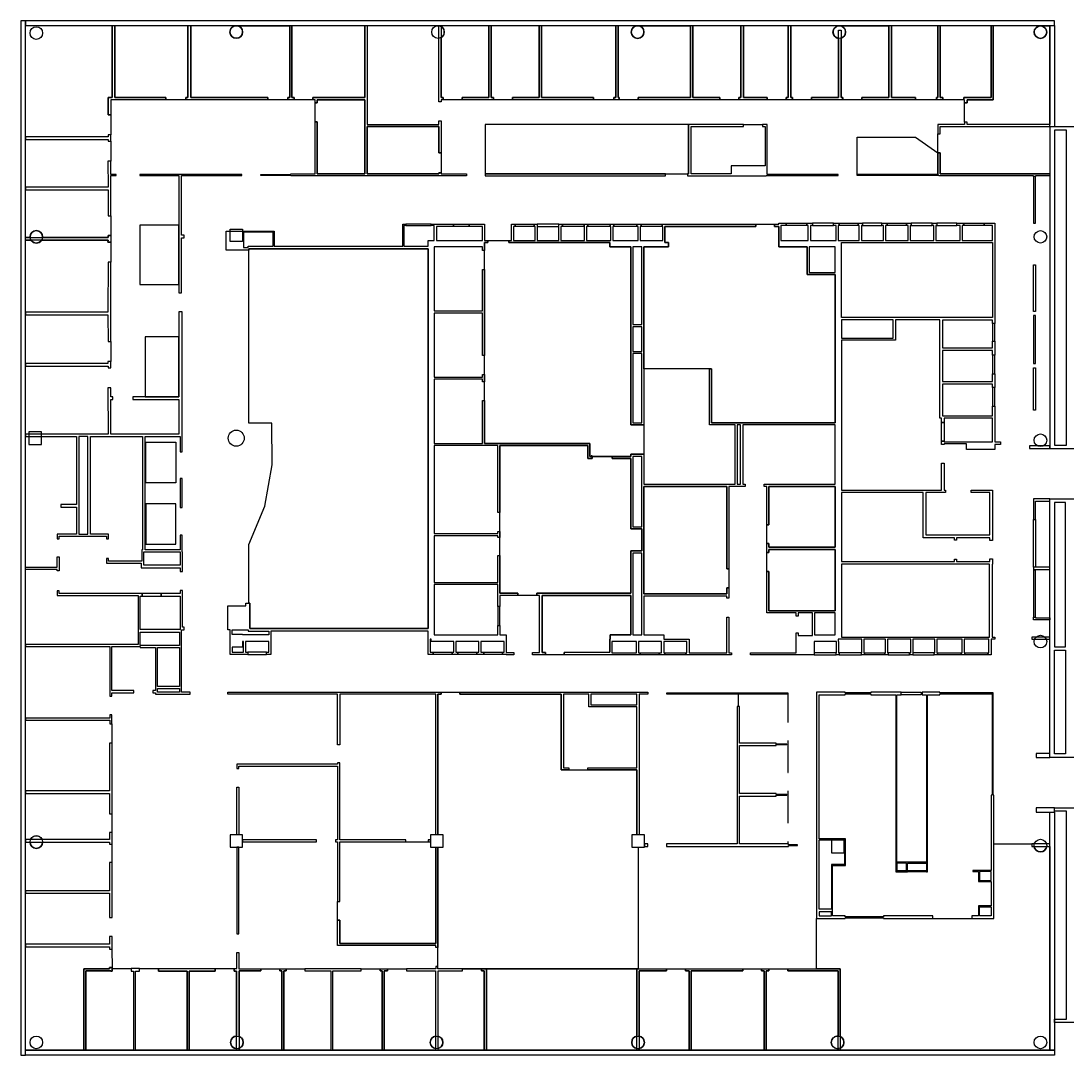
# Model space of a CAD drawing. Header units: inches. Extents: x 2957 to 12447, y 2286 to 8194.
# Drawn here: x 2957 to 8016, y 3193 to 8194 of the extents above; entities that cross this region are included whole.
import ezdxf

# ---------------------------------------------------------------- set-up
doc = ezdxf.new("R2010")
doc.units = ezdxf.units.IN
doc.header["$MEASUREMENT"] = 0
for name, color, linetype in [('E15-401A', 2, 'Continuous'), ('E15-401B', 2, 'Continuous'), ('E15-401C', 2, 'Continuous'), ('E15-401D', 2, 'Continuous'), ('E15-401F', 2, 'Continuous'), ('E15-401G', 2, 'Continuous'), ('E15-401L', 2, 'Continuous'), ('E15-401P', 2, 'Continuous'), ('E15-412', 2, 'Continuous'), ('E15-413', 2, 'Continuous'), ('E15-414', 2, 'Continuous'), ('E15-416A', 2, 'Continuous'), ('E15-417', 2, 'Continuous'), ('E15-419', 2, 'Continuous'), ('E15-420', 2, 'Continuous'), ('E15-421', 2, 'Continuous'), ('E15-422', 2, 'Continuous'), ('E15-424', 2, 'Continuous'), ('E15-425', 2, 'Continuous'), ('E15-426', 2, 'Continuous'), ('E15-427', 2, 'Continuous'), ('E15-428', 2, 'Continuous'), ('E15-429', 2, 'Continuous'), ('E15-430', 2, 'Continuous'), ('E15-431', 2, 'Continuous'), ('E15-432', 2, 'Continuous'), ('E15-433', 2, 'Continuous'), ('E15-434', 2, 'Continuous'), ('E15-435B', 2, 'Continuous'), ('E15-443G', 2, 'Continuous'), ('E15-448', 2, 'Continuous'), ('E15-449', 2, 'Continuous'), ('E15-450', 2, 'Continuous'), ('E15-463B', 2, 'Continuous'), ('E15-463C', 2, 'Continuous'), ('E15-463G', 2, 'Continuous'), ('E15-465', 2, 'Continuous'), ('E15-468', 2, 'Continuous'), ('E15-468A', 2, 'Continuous'), ('E15-468B', 2, 'Continuous'), ('E15-469', 2, 'Continuous'), ('E15-473', 2, 'Continuous'), ('E15-485', 2, 'Continuous'), ('E15-485A', 2, 'Continuous'), ('E15-486', 2, 'Continuous'), ('E15-487', 2, 'Continuous'), ('E15-488', 2, 'Continuous'), ('E15-488A', 2, 'Continuous'), ('E15-489', 2, 'Continuous'), ('E15-490', 2, 'Continuous'), ('E15-492', 2, 'Continuous'), ('E15-493', 2, 'Continuous'), ('E15-494', 2, 'Continuous'), ('Elevators_Primary', 2, 'Continuous'), ('Void', 7, 'Continuous'), ('Walls', 3, 'Continuous')]:
    doc.layers.add(name, color=color, linetype=linetype)

msp = doc.modelspace()

# ---------------------------------------------------------------- linework, layer by layer
at = {"layer": 'E15-401A'}
msp.add_lwpolyline([(3765.2, 7823), (3754.7, 7823), (3754.7, 7812.5), (3658.8, 7812.5), (3658.8, 7823), (3411.7, 7823), (3411.7, 8170.9), (3765.2, 8170.9)], close=True, dxfattribs=at)
at = {"layer": 'E15-401B'}
msp.add_lwpolyline([(3398.7, 7823), (3378.4, 7823), (3378.4, 7740.1), (3391.4, 7740.1), (3391.4, 7643.4), (3378.4, 7643.4), (3378.4, 7633.6), (2980.1, 7633.6), (2980.1, 8170.9), (3398.7, 8170.9)], close=True, dxfattribs=at)
at = {"layer": 'E15-401C'}
msp.add_lwpolyline([(3378.4, 7389.8), (2980.1, 7389.8), (2980.1, 7620.6), (3378.4, 7620.6), (3378.4, 7611.7), (3391.4, 7611.7), (3391.4, 7515), (3378.3, 7515)], close=True, dxfattribs=at)
at = {"layer": 'E15-401D'}
msp.add_lwpolyline([(3378.4, 7251.6), (3391.4, 7251.6), (3391.4, 7155.7), (3378.4, 7155.7), (3378.4, 7146), (3062.1, 7146, 0.030131), (3062.3, 7149.6, 1), (3001.3, 7149.6, 0.030131), (3001.5, 7146), (2980.1, 7146), (2980.1, 7376.8), (3378.4, 7376.8)], format="xyb", close=True, dxfattribs=at)
at = {"layer": 'E15-401F'}
msp.add_lwpolyline([(3378.3, 6785.1), (2980.1, 6785.1), (2980.1, 7133), (3006.3, 7133, 0.541241), (3057.3, 7133), (3378.4, 7133), (3378.3, 7124), (3391.4, 7124), (3391.4, 7027.3), (3378.4, 7027.3)], format="xyb", close=True, dxfattribs=at)
at = {"layer": 'E15-401G'}
msp.add_lwpolyline([(3378.4, 6643.7), (3391.4, 6643.7), (3391.4, 6546.9), (3378.3, 6546.9), (3378.3, 6538), (2980.1, 6538), (2980.1, 6772.1), (3378.3, 6772.1)], close=True, dxfattribs=at)
at = {"layer": 'E15-401L'}
msp.add_lwpolyline([(3721.3, 6665.6), (3558.8, 6665.6), (3558.8, 6375.4), (3721.3, 6375.4)], close=True, dxfattribs=at)
at = {"layer": 'E15-401P'}
msp.add_lwpolyline([(3721.3, 7206.9), (3532.8, 7206.9), (3532.8, 6919.2), (3721.3, 6919.2)], close=True, dxfattribs=at)
at = {"layer": 'E15-412'}
msp.add_lwpolyline([(4257.8, 7823), (4248, 7823), (4248, 7812.5), (4151.3, 7812.5), (4151.3, 7823), (3778.2, 7823), (3778.2, 8170.9), (3998.4, 8170.6, 0.414214), (3967.9, 8140.1, 1), (4028.9, 8140.1, 0.414214), (3998.4, 8170.6), (4257.8, 8170.6)], format="xyb", close=True, dxfattribs=at)
at = {"layer": 'E15-413'}
msp.add_lwpolyline([(4621.1, 7823), (4369.2, 7823), (4369.2, 7812.5), (4278.1, 7812.5), (4278.1, 7823), (4267.6, 7823), (4267.6, 8170.9), (4621.1, 8170.9)], close=True, dxfattribs=at)
at = {"layer": 'E15-414'}
msp.add_lwpolyline([(4621.1, 7454.8), (4389.5, 7454.8), (4389.5, 7706), (4379.7, 7706), (4379.7, 7797), (4389.5, 7797), (4389.5, 7812.5), (4621.1, 7812.5)], close=True, dxfattribs=at)
at = {"layer": 'E15-416A'}
msp.add_lwpolyline([(6185.8, 7693), (5202.3, 7693), (5202.3, 7454.8), (6185.8, 7454.8)], close=True, dxfattribs=at)
at = {"layer": 'E15-417'}
msp.add_lwpolyline([(4978.7, 7556.4), (4989.3, 7556.4), (4989.3, 7459.7), (4978.7, 7459.7), (4978.7, 7454.8), (4630.9, 7454.8), (4630.9, 7683.2), (4978.7, 7683.2)], close=True, dxfattribs=at)
at = {"layer": 'E15-419'}
msp.add_lwpolyline([(5220.2, 7823), (5090.9, 7823), (5090.9, 7812.5), (4999.1, 7812.5), (4999.1, 7823), (4989.3, 7823), (4989.3, 8113.4, 0.268744), (5004.6, 8139.8, 0.268743), (4989.3, 8166.2), (4989.3, 8170.9), (5220.2, 8170.9)], format="xyb", close=True, dxfattribs=at)
at = {"layer": 'E15-420'}
msp.add_lwpolyline([(5906.2, 6240.5), (5969.6, 6240.5), (5969.6, 6098.3), (5906.2, 6098.3), (5906.2, 6087.7), (5816.7, 6087.7), (5720, 6087.7), (5720, 6090.1), (5715.1, 6090.1), (5715.1, 6087.7), (5707.8, 6087.7), (5707.8, 6151.1), (5199.8, 6151.1), (5199.8, 6357.6), (5199.8, 6575.4), (5199.8, 6575.4), (5199.8, 6992.3), (5199.8, 7083.4), (5199.8, 7121.6), (5215.3, 7121.6), (5215.3, 7132.1), (5316.9, 7132.1), (5316.9, 7121.6), (5804.6, 7121.6), (5804.6, 7101.3), (5906.2, 7101.3)], close=True, dxfattribs=at)
at = {"layer": 'E15-421'}
msp.add_lwpolyline([(5464, 7823), (5334.8, 7823), (5334.8, 7812.5), (5242.9, 7812.5), (5242.9, 7823), (5230.7, 7823), (5230.7, 8170.9), (5464, 8170.9)], close=True, dxfattribs=at)
at = {"layer": 'E15-422'}
msp.add_lwpolyline([(5834.6, 7823), (5824.9, 7823), (5824.9, 7812.5), (5725.7, 7812.5), (5725.7, 7823), (5474.6, 7823), (5474.6, 8170.9), (5834.6, 8170.9)], close=True, dxfattribs=at)
at = {"layer": 'E15-424'}
msp.add_lwpolyline([(6195.5, 7823), (5941.9, 7823), (5941.9, 7812.5), (5850.1, 7812.5), (5850.1, 7823), (5845.2, 7823), (5845.2, 8170.9), (5939.5, 8170.1, 0.414214), (5909, 8139.7, 1), (5970, 8139.7, 0.414214), (5939.5, 8170.1), (6195.5, 8170.2)], format="xyb", close=True, dxfattribs=at)
at = {"layer": 'E15-425'}
msp.add_lwpolyline([(6556.4, 7492.2), (6391.4, 7492.2), (6391.4, 7454.8), (6198, 7454.8), (6198, 7683.2), (6450.7, 7683.2), (6450.7, 7693), (6542.6, 7693), (6542.6, 7683.2), (6556.4, 7683.2)], close=True, dxfattribs=at)
at = {"layer": 'E15-426'}
msp.add_lwpolyline([(6438.5, 7823), (6429.6, 7823), (6429.6, 7812.5), (6337.8, 7812.5), (6337.8, 7823), (6206.1, 7823), (6206.1, 8170.9), (6438.5, 8170.9)], close=True, dxfattribs=at)
at = {"layer": 'E15-427'}
msp.add_lwpolyline([(6894.5, 6250.3), (6297.1, 6250.3), (6297.1, 6512), (6287.4, 6512), (5969.6, 6512), (5969.6, 7101.3), (6089, 7101.3), (6089, 7121.6), (6071.2, 7121.6), (6071.2, 7200.4), (6510.9, 7200.4), (6510.9, 7211), (6601.9, 7211), (6601.9, 7200.4), (6622.2, 7200.4), (6622.2, 7101.3), (6759.6, 7101.3), (6759.6, 6967.2), (6894.5, 6967.2)], close=True, dxfattribs=at)
at = {"layer": 'E15-428'}
msp.add_lwpolyline([(6666.9, 7823), (6658, 7823), (6658, 7812.5), (6566.1, 7812.5), (6566.1, 7823), (6450.7, 7823), (6450.7, 8170.9), (6666.9, 8170.9)], close=True, dxfattribs=at)
at = {"layer": 'E15-429'}
msp.add_lwpolyline([(6910.8, 7823), (6779.9, 7823), (6779.9, 7812.5), (6688.1, 7812.5), (6688.1, 7823), (6679.9, 7823), (6679.9, 8170.9), (6914.7, 8170, 0.414214), (6884.3, 8139.5, 0.376585), (6910.8, 8109.3)], format="xyb", close=True, dxfattribs=at)
at = {"layer": 'E15-430'}
msp.add_lwpolyline([(7154.6, 7823), (7023.8, 7823), (7023.8, 7812.5), (6931.9, 7812.5), (6931.9, 7823), (6923.8, 7823), (6923.8, 8110.4, 0.328446), (6945.2, 8139.5, 0.414214), (6914.7, 8170), (7154.6, 8170.2)], format="xyb", close=True, dxfattribs=at)
at = {"layer": 'E15-431'}
msp.add_lwpolyline([(7392, 7823), (7384.6, 7823), (7384.6, 7812.5), (7283, 7812.5), (7283, 7823), (7167.6, 7823), (7167.6, 8170.9), (7392, 8170.9)], close=True, dxfattribs=at)
at = {"layer": 'E15-432'}
msp.add_lwpolyline([(7648.8, 7823), (7516.3, 7823), (7516.3, 7812.5), (7414.7, 7812.5), (7414.7, 7823), (7402.5, 7823), (7402.5, 8170.9), (7648.8, 8170.9)], close=True, dxfattribs=at)
at = {"layer": 'E15-433'}
msp.add_lwpolyline([(7933.3, 7693), (7533.4, 7693), (7533.4, 7703.5), (7520.4, 7703.5), (7520.4, 7797), (7533.4, 7797), (7533.4, 7812.5), (7658.6, 7812.5), (7658.6, 8170.9), (7887.5, 8169.8, 0.414214), (7857, 8139.3, 1), (7918, 8139.3, 0.414214), (7887.5, 8169.8), (7933.3, 8170.5)], format="xyb", close=True, dxfattribs=at)
at = {"layer": 'E15-434'}
msp.add_lwpolyline([(7933.3, 7454.8), (7402.5, 7454.8), (7402.5, 7556.4), (7392, 7556.4), (7392, 7556.4), (7392, 7647.5), (7402.5, 7647.5), (7402.5, 7683.2), (7933.3, 7683.2), (7933.3, 7681.6)], close=True, dxfattribs=at)
at = {"layer": 'E15-435B'}
msp.add_lwpolyline([(7001, 7632), (7283, 7632), (7392, 7556.4), (7392, 7451.6), (7001, 7451.6)], close=True, dxfattribs=at)
at = {"layer": 'E15-443G'}
msp.add_lwpolyline([(7555.3, 3853.3), (7662.6, 3853.3), (7662.6, 4214.2), (7845.5, 4214.2), (7845.5, 4202), (7857.3, 4202, 0.868303), (7917.7, 4202), (7933.3, 4202), (7933.3, 3217.7), (6919.7, 3217.7), (6919.7, 3227.3, 0.289464), (6937.1, 3254.8, 0.289464), (6919.7, 3282.4), (6919.7, 3611.1), (6805.1, 3611.1), (6805.1, 3853.3), (6942.5, 3853.3), (6942.5, 3857.4), (7128.6, 3857.4), (7128.6, 3853.3), (7366.8, 3853.3)], format="xyb", close=True, dxfattribs=at)
at = {"layer": 'E15-448'}
msp.add_lwpolyline([(6909.2, 3285.2, 0.438664), (6876.2, 3254.8, 0.438664), (6909.2, 3224.5), (6909.2, 3217.7), (6561.3, 3217.7), (6561.3, 3601.3), (6574.3, 3601.3), (6574.3, 3611.1), (6665.3, 3611.1), (6665.3, 3601.3), (6909.2, 3601.3)], format="xyb", close=True, dxfattribs=at)
at = {"layer": 'E15-449'}
msp.add_lwpolyline([(6551.5, 3217.7), (6198, 3217.7), (6197.9, 3601.3), (6447.5, 3601.3), (6447.5, 3611.1), (6538.5, 3611.1), (6538.5, 3601.3), (6551.5, 3601.3)], close=True, dxfattribs=at)
at = {"layer": 'E15-450'}
msp.add_lwpolyline([(6188.2, 3217.7), (5946.8, 3217.7), (5946.8, 3224.8, 0.364952), (5972.1, 3254.8, 0.364952), (5946.8, 3284.9), (5946.8, 3601.3), (6078.5, 3601.3), (6078.5, 3611.1), (6170.3, 3611.1), (6170.3, 3601.3), (6188.2, 3601.3)], format="xyb", close=True, dxfattribs=at)
at = {"layer": 'E15-463B'}
msp.add_lwpolyline([(6894.5, 5341.6), (6574.3, 5341.6), (6574.3, 5531.7), (6563.7, 5531.7), (6563.7, 5622.8), (6574.3, 5622.8), (6574.3, 5638.2), (6894.5, 5638.2)], close=True, dxfattribs=at)
at = {"layer": 'E15-463C'}
msp.add_lwpolyline([(6894.5, 5648.8), (6574.3, 5648.8), (6574.3, 5666.7), (6563.7, 5666.7), (6563.7, 5757.7), (6574.3, 5757.7), (6574.3, 5943), (6894.5, 5943)], close=True, dxfattribs=at)
at = {"layer": 'E15-463G'}
msp.add_lwpolyline([(6371.1, 5543.9), (6380.8, 5543.9), (6380.8, 5452.1), (6371.1, 5452.1), (6371.1, 5422.8), (5969.6, 5422.8), (5969.6, 5943), (6371.1, 5943)], close=True, dxfattribs=at)
at = {"layer": 'E15-465'}
msp.add_lwpolyline([(5906.2, 5224.5), (5807, 5224.5), (5807, 5204.2), (5804.6, 5204.2), (5804.6, 5140.8), (5584.3, 5140), (5584.3, 5127.8), (5493.3, 5127.8), (5493.3, 5140), (5477.8, 5140), (5477.8, 5414.7), (5906.2, 5414.7)], close=True, dxfattribs=at)
at = {"layer": 'E15-468'}
msp.add_lwpolyline([(5941.9, 3611.1), (5936.2, 3611.1), (5208, 3611.1), (5184.4, 3611.1), (4973.9, 3611.1), (4973.9, 3621.7), (4973.9, 3712.7), (4973.9, 4197.9), (4999.1, 4197.9), (4999.1, 4258.9), (4973.9, 4258.9), (4973.9, 4937.6), (4989.3, 4937.6), (4989.3, 4947.3), (5080.4, 4947.3), (5080.4, 4937.6), (5570.5, 4937.6), (5570.5, 4571.8), (5606.2, 4571.8), (5698.1, 4571.8), (5936.2, 4571.8), (5936.2, 4258.9), (5911, 4258.9), (5911, 4197.9), (5941.9, 4197.9)], close=True, dxfattribs=at)
at = {"layer": 'E15-468A'}
msp.add_lwpolyline([(5197.4, 3217.7), (4975.5, 3217.7), (4975.5, 3225.5, 0.335643), (4997.7, 3254.8, 0.335641), (4975.5, 3284.2), (4975.5, 3601.3), (5093.4, 3601.3), (5093.4, 3611.1), (5184.4, 3611.1), (5184.4, 3601.3), (5197.4, 3601.3)], format="xyb", close=True, dxfattribs=at)
at = {"layer": 'E15-468B'}
msp.add_lwpolyline([(5936.2, 3284.8, 0.363166), (5911.1, 3254.8, 0.363166), (5936.2, 3224.8), (5936.2, 3217.7), (5208, 3217.7), (5208, 3611.1), (5936.2, 3611.1)], format="xyb", close=True, dxfattribs=at)
at = {"layer": 'E15-469'}
msp.add_lwpolyline([(4962.5, 3285, 0.369444), (4936.7, 3254.8, 0.369444), (4962.5, 3224.7), (4962.5, 3217.7), (4714.6, 3217.7), (4714.6, 3601.3), (4730, 3601.3), (4730, 3611.1), (4821.9, 3611.1), (4821.9, 3601.3), (4962.5, 3601.3)], format="xyb", close=True, dxfattribs=at)
at = {"layer": 'E15-473'}
msp.add_lwpolyline([(5906.2, 5737.4), (5959.8, 5737.4), (5959.8, 5630.9), (5906.2, 5630.9), (5906.2, 5426.9), (5451.8, 5426.9), (5451.8, 5414.7), (5360, 5414.7), (5360, 5426.9), (5273.8, 5426.9), (5273.8, 5608.1), (5273.8, 5816.2), (5273.8, 6141.3), (5698.1, 6141.3), (5698.1, 6077.9), (5720, 6077.9), (5720, 6087.7), (5816.7, 6087.7), (5816.7, 6077.9), (5906.2, 6077.9)], close=True, dxfattribs=at)
at = {"layer": 'E15-485'}
msp.add_lwpolyline([(4704.8, 3217.7), (4465.9, 3217.7), (4465.9, 3601.3), (4603.2, 3601.3), (4603.2, 3611.1), (4694.3, 3611.1), (4694.3, 3601.3), (4704.8, 3601.3)], close=True, dxfattribs=at)
at = {"layer": 'E15-485A'}
msp.add_lwpolyline([(4964.1, 3733), (4499.2, 3733), (4499.2, 3845.2), (4488.6, 3845.2), (4488.6, 3936.2), (4499.2, 3936.2), (4499.2, 4224), (4818.6, 4224), (4925.9, 4224), (4938.1, 4224), (4938.1, 4197.9), (4964.1, 4197.9)], close=True, dxfattribs=at)
at = {"layer": 'E15-486'}
msp.add_lwpolyline([(4456.1, 3217.7), (4229.4, 3217.7), (4229.4, 3601.3), (4239.9, 3601.3), (4239.9, 3611.1), (4331, 3611.1), (4331, 3601.3), (4456.1, 3601.3)], close=True, dxfattribs=at)
at = {"layer": 'E15-487'}
msp.add_lwpolyline([(4219.6, 3217.7), (4012.3, 3217.7), (4012.3, 3226.3, 0.312974), (4032.1, 3254.8, 0.312973), (4012.3, 3283.4), (4012.3, 3601.3), (4118, 3601.3), (4118, 3611.1), (4209, 3611.1), (4209, 3601.3), (4219.6, 3601.3)], format="xyb", close=True, dxfattribs=at)
at = {"layer": 'E15-488'}
msp.add_lwpolyline([(4000.1, 3285.3, 0.399657), (3971.2, 3254.8, 0.399662), (4000.1, 3224.4), (4000.1, 3217.7), (3770.9, 3217.7), (3770.9, 3599.7), (3896.9, 3599.7), (3896.9, 3612.7), (3988.8, 3612.7), (3988.8, 3599.7), (4000.1, 3599.7)], format="xyb", close=True, dxfattribs=at)
at = {"layer": 'E15-488A'}
msp.add_lwpolyline([(3761.2, 3217.7), (3510.8, 3217.7), (3510.8, 3599.7), (3531.2, 3599.7), (3531.2, 3612.7), (3623, 3612.7), (3623, 3599.7), (3761.2, 3599.7)], close=True, dxfattribs=at)
at = {"layer": 'E15-489'}
msp.add_lwpolyline([(3501.1, 3217.7), (3271.9, 3217.7), (3271.9, 3601.3), (3391.4, 3601.3), (3391.4, 3599.7), (3397.9, 3599.7), (3397.9, 3612.7), (3489.7, 3612.7), (3489.7, 3599.7), (3501.1, 3599.7)], close=True, dxfattribs=at)
at = {"layer": 'E15-490'}
msp.add_lwpolyline([(3397.9, 3616.8), (3384.9, 3616.8), (3384.9, 3611.1), (3262.1, 3611.1), (3262.1, 3217.7), (2980.1, 3217.7), (2980.1, 3716.8), (3384.9, 3716.8), (3384.9, 3705.4), (3397.7, 3705.4)], close=True, dxfattribs=at)
at = {"layer": 'E15-492'}
msp.add_lwpolyline([(3397.2, 4124.8), (3384.9, 4124.8), (3384.9, 3988.2), (2980.1, 3988.2), (2980.1, 4222.3), (3001.3, 4222.3, 0.973012), (3062.3, 4222.3), (3384.9, 4222.3), (3384.9, 4213.4), (3397.1, 4213.4)], format="xyb", close=True, dxfattribs=at)
at = {"layer": 'E15-493'}
msp.add_lwpolyline([(3397, 4269.5), (3384.9, 4269.5), (3384.9, 4235.3), (3059.8, 4235.3, 0.65518), (3003.9, 4235.3), (2980.1, 4235.3), (2980.1, 4458.8), (3384.9, 4458.8), (3384.9, 4360.5), (3396.9, 4360.5)], format="xyb", close=True, dxfattribs=at)
at = {"layer": 'E15-494'}
msp.add_lwpolyline([(3384.9, 4471), (2980.1, 4471), (2980.1, 4813.2), (3386.5, 4813.2), (3386.5, 4795.3), (3396.4, 4795.3), (3396.5, 4701.1), (3384.9, 4701.1)], close=True, dxfattribs=at)
at = {"layer": 'Elevators_Primary'}
for points in [[(3562, 6156.8), (3706.7, 6156.8), (3706.7, 5960.9), (3562, 5960.9)], [(3706.7, 5859.3), (3562, 5859.3), (3562, 5663.4), (3706.7, 5663.4)]]:
    msp.add_lwpolyline(points, close=True, dxfattribs=at)
at = {"layer": 'Void'}
msp.add_lwpolyline([(4058.7, 6249.5), (4058.7, 7092.3), (4925.9, 7092.3), (4925.9, 5256.2), (4063.5, 5256.2), (4063.5, 5378.1), (4058.7, 5378.1), (4058.7, 5662.6), (4136.7, 5847.1), (4172.4, 6047.1), (4170, 6249.5)], close=True, dxfattribs=at)
at = {"layer": 'Walls', "color": 1}
for points in [[(2980.1, 8193.7), (2957.3, 8193.7), (2957.3, 3193.3), (2980.1, 3193.3)], [(7956, 8193.7), (2980.1, 8193.7), (2980.1, 8170.9), (7956, 8170.9)], [(3378.4, 7740.1), (3378.4, 7823), (3398.7, 7823), (3398.7, 8170.9), (3411.7, 8170.9), (3411.7, 7823), (3658.8, 7823), (3658.8, 7812.5), (3391.4, 7812.5), (3391.4, 7740.1)], [(3754.7, 7812.5), (3754.7, 7823), (3765.2, 7823), (3765.2, 8170.9), (3778.2, 8170.9), (3778.2, 7823), (4151.3, 7823), (4151.3, 7812.5)], [(4369.2, 7812.5), (4369.2, 7823), (4621.1, 7823), (4621.1, 8170.9), (4630.9, 8170.9), (4630.9, 7693), (4978.7, 7693), (4978.7, 7710.9), (4989.3, 7710.9), (4989.3, 7556.4), (4978.7, 7556.4), (4978.7, 7683.2), (4630.9, 7683.2), (4630.9, 7454.8), (4978.7, 7454.8), (4978.7, 7459.7), (4989.3, 7459.7), (4989.3, 7454.8), (5111.2, 7454.8), (5111.2, 7444.3), (4262.7, 7444.3), (4262.7, 7446.7), (4117.8, 7446.7), (4117.8, 7451.6), (4262.7, 7451.6), (4262.7, 7454.8), (4379.7, 7454.8), (4379.7, 7706), (4389.5, 7706), (4389.5, 7454.8), (4621.1, 7454.8), (4621.1, 7812.5), (4389.5, 7812.5), (4389.5, 7797), (4379.7, 7797), (4379.7, 7812.5)], [(4248, 7812.5), (4248, 7823), (4257.8, 7823), (4257.8, 8170.9), (4267.6, 8170.9), (4267.6, 7823), (4278.1, 7823), (4278.1, 7812.5)], [(4999.1, 7823), (4999.1, 7812.5), (4989.3, 7812.5), (4989.3, 7802.7), (4978.7, 7802.7), (4978.7, 8170.9), (4989.3, 8170.9), (4989.3, 7823)], [(5090.9, 7812.5), (5090.9, 7823), (5220.2, 7823), (5220.2, 8170.9), (5230.7, 8170.9), (5230.7, 7823), (5242.9, 7823), (5242.9, 7812.5)], [(5334.8, 7812.5), (5334.8, 7823), (5464, 7823), (5464, 8170.9), (5474.6, 8170.9), (5474.6, 7823), (5725.7, 7823), (5725.7, 7812.5)], [(5824.9, 7812.5), (5824.9, 7823), (5834.6, 7823), (5834.6, 8170.9), (5845.2, 8170.9), (5845.2, 7823), (5850.1, 7823), (5850.1, 7812.5)], [(5941.9, 7812.5), (5941.9, 7823), (6195.5, 7823), (6195.5, 8170.9), (6206.1, 8170.9), (6206.1, 7823), (6337.8, 7823), (6337.8, 7812.5)], [(6429.6, 7812.5), (6429.6, 7823), (6438.5, 7823), (6438.5, 8170.9), (6450.7, 8170.9), (6450.7, 7823), (6566.1, 7823), (6566.1, 7812.5)], [(6658, 7812.5), (6658, 7823), (6666.9, 7823), (6666.9, 8170.9), (6679.9, 8170.9), (6679.9, 7823), (6688.1, 7823), (6688.1, 7812.5)], [(6779.9, 7812.5), (6779.9, 7823), (6910.8, 7823), (6910.8, 8148.5), (6923.8, 8148.5), (6923.8, 8110.8), (6923.8, 7823), (6931.9, 7823), (6931.9, 7812.5)], [(7023.8, 7812.5), (7023.8, 7823), (7154.6, 7823), (7154.6, 8170.9), (7167.6, 8170.9), (7167.6, 7823), (7283, 7823), (7283, 7812.5)], [(7384.6, 7812.5), (7384.6, 7823), (7392, 7823), (7392, 8170.9), (7402.5, 8170.9), (7402.5, 7823), (7414.7, 7823), (7414.7, 7812.5)], [(7516.3, 7812.5), (7516.3, 7823), (7648.8, 7823), (7648.8, 8170.9), (7658.6, 8170.9), (7658.6, 7812.5), (7533.4, 7812.5), (7533.4, 7797), (7520.4, 7797), (7520.4, 7812.5)], [(7933.3, 8170.9), (7956, 8170.9), (7956, 7681.6), (7933.3, 7681.6)], [(6185.8, 7693), (6185.8, 7454.8), (6180.9, 7454.8), (6180.9, 7444.3), (6561.3, 7444.3), (6561.3, 7446.7), (6909.2, 7446.7), (6909.2, 7451.6), (6566.1, 7451.6), (6566.1, 7693), (6542.6, 7693), (6542.6, 7683.2), (6556.4, 7683.2), (6556.4, 7492.2), (6391.4, 7492.2), (6391.4, 7454.8), (6198, 7454.8), (6198, 7683.2), (6450.7, 7683.2), (6450.7, 7693)], [(7933.3, 7693), (7533.4, 7693), (7533.4, 7703.5), (7520.4, 7703.5), (7520.4, 7693), (7392, 7693), (7392, 7647.5), (7402.5, 7647.5), (7402.5, 7683.2), (7933.3, 7683.2)], [(3378.4, 7611.7), (3391.4, 7611.7), (3391.4, 7643.4), (3378.4, 7643.4), (3378.4, 7633.6), (2980.1, 7633.6), (2980.1, 7620.6), (3378.4, 7620.6)], [(8013.7, 7665.3), (7956, 7665.3), (7956, 6142.2), (8013.7, 6142.2)], [(7392, 7556.4), (7402.5, 7556.4), (7402.5, 7454.8), (7933.3, 7454.8), (7933.3, 7444.3), (7864.2, 7444.3), (7864.2, 7441.8), (7854.4, 7441.8), (7854.4, 7444.3), (7396.8, 7444.3), (7396.8, 7446.7), (7001, 7446.7), (7001, 7451.6), (7392, 7451.6)], [(3378.4, 7251.6), (3391.4, 7251.6), (3391.4, 7446.7), (3417.4, 7446.7), (3417.4, 7451.6), (3391.4, 7451.6), (3391.4, 7515), (3378.3, 7515), (3378.4, 7389.8), (2980.1, 7389.8), (2980.1, 7376.8), (3378.4, 7376.8)], [(3721.3, 6878.6), (3734.4, 6878.6), (3734.4, 7144.3), (3747.4, 7144.3), (3747.4, 7157.3), (3734.4, 7157.3), (3734.4, 7446.7), (4026.2, 7446.7), (4026.2, 7451.6), (3532.8, 7451.6), (3532.8, 7446.7), (3721.3, 7446.7)], [(6074.4, 7454.8), (5202.3, 7454.8), (5202.3, 7444.3), (6074.4, 7444.3)], [(7864.2, 7441.8), (7854.4, 7441.8), (7854.4, 7215.9), (7864.2, 7215.9)], [(3957.9, 5365.1), (4045.7, 5365.1), (4045.7, 5378.1), (4063.5, 5378.1), (4063.5, 5256.2), (4925.9, 5256.2), (4925.9, 7092.3), (4058.7, 7092.3), (4058.7, 7085.8), (3950.6, 7085.8), (3950.6, 7177.7), (4044, 7177.7), (4044, 7172.8), (4034.3, 7172.8), (4034.3, 7098.8), (4057, 7098.8), (4057, 7105.3), (4176.5, 7105.3), (4176.5, 7172.8), (4165.9, 7172.8), (4166, 7177.7), (4181.4, 7177.7), (4181.4, 7105.3), (4804, 7105.3), (4804, 7211), (4818.6, 7211), (4818.6, 7205.3), (4808.9, 7205.3), (4808.9, 7105.3), (4925.9, 7105.3), (4925.9, 7132.1), (4956, 7132.2), (4956, 7205.3), (4940.6, 7205.3), (4940.6, 7211), (5048.7, 7211), (5048.7, 7200.4), (4966.6, 7200.4), (4966.6, 7132.2), (5190.1, 7132.2), (5190.1, 7200.4), (5124.2, 7200.4), (5124.2, 7211), (5199.8, 7211), (5199.8, 7132.1), (5215.3, 7132.1), (5215.3, 7121.6), (5199.8, 7121.6), (5199.8, 7083.4), (5190.1, 7083.4), (5190.1, 7101.3), (4956, 7101.3), (4956, 6791.6), (5190.1, 6791.6), (5190.1, 6992.3), (5199.8, 6992.3), (5199.8, 6575.4), (5190.1, 6575.4), (5190.1, 6781), (4956, 6781), (4956, 6471.3), (5190.1, 6471.3), (5190.1, 6484.3), (5199.8, 6484.3), (5199.8, 6448.6), (5190.1, 6448.6), (5190.1, 6461.6), (4956, 6461.6), (4956, 6151.1), (5190.1, 6151.1), (5190.1, 6357.6), (5199.8, 6357.6), (5199.8, 6151.1), (5707.8, 6151.1), (5707.8, 6087.7), (5715.1, 6087.7), (5715.1, 6090.1), (5720, 6090.1), (5720, 6077.9), (5698.1, 6077.9), (5698.1, 6141.3), (5273.8, 6141.3), (5273.8, 5816.2), (5263.2, 5816.2), (5263.2, 6141.3), (4956, 6141.3), (4956, 5714.6), (5263.2, 5714.6), (5263.2, 5724.4), (5273.8, 5724.4), (5273.8, 5696.7), (5263.2, 5696.7), (5263.2, 5704.1), (4956, 5704.1), (4956, 5478.1), (5263.2, 5478.1), (5263.2, 5608.1), (5273.8, 5608.1), (5273.8, 5426.9), (5360, 5426.9), (5360, 5414.7), (5273.8, 5414.7), (5273.8, 5361.9), (5263.2, 5361.9), (5263.2, 5468.3), (4956, 5468.3), (4956, 5224.5), (5263.2, 5224.5), (5263.2, 5270), (5273.8, 5270), (5273.8, 5224.5), (5303.9, 5224.5), (5303.9, 5140), (5340.4, 5140), (5340.4, 5127.8), (5303.9, 5127.8), (5303.9, 5130.2), (5286, 5130.2), (5286, 5140.8), (5294.1, 5140.8), (5294.1, 5193.6), (5182, 5193.6), (5182, 5140.8), (5195, 5140.8), (5195, 5130.2), (5161.6, 5130.2), (5161.6, 5140.8), (5172.2, 5140.8), (5172.2, 5193.6), (5060, 5193.6), (5060, 5140.8), (5070.6, 5140.8), (5070.6, 5130.2), (5042.2, 5130.2), (5042.2, 5140.8), (5050.3, 5140.8), (5050.3, 5193.6), (4940.6, 5193.6), (4940.6, 5204.2), (4935.7, 5204.2), (4935.7, 5140.8), (4951.1, 5140.8), (4951.1, 5130.2), (4925.9, 5130.2), (4925.9, 5243.2), (4165.9, 5243.2), (4166, 5130.2), (4145.6, 5130.2), (4145.6, 5140.8), (4156.2, 5140.8), (4156.2, 5193.6), (4044, 5193.6), (4044, 5140.8), (4054.6, 5140.8), (4054.6, 5130.2), (3968.4, 5130.2), (3968.4, 5249.7), (3957.9, 5249.7)], [(3968.4, 7187.4), (4029.4, 7187.4), (4029.4, 7126.5), (3968.4, 7126.5)], [(5316.9, 7121.6), (5316.9, 7132.1), (5329.9, 7132.1), (5329.9, 7211), (5346.9, 7211), (5346.9, 7200.4), (5339.6, 7200.4), (5339.6, 7132.1), (5443.7, 7132.1), (5443.7, 7200.4), (5438.8, 7200.4), (5438.8, 7211), (5454.2, 7211), (5454.2, 7132.2), (5558.3, 7132.2), (5558.3, 7211), (5576.2, 7211), (5576.2, 7200.4), (5568, 7200.4), (5568, 7132.2), (5682.6, 7132.2), (5682.6, 7200.4), (5680.2, 7200.4), (5680.2, 7211), (5698.1, 7211), (5698.1, 7200.4), (5692.4, 7200.4), (5692.4, 7132.2), (5809.4, 7132.2), (5809.4, 7200.4), (5807, 7200.4), (5807, 7211), (5824.9, 7211), (5824.9, 7200.4), (5820, 7200.4), (5820, 7132.2), (5941.9, 7132.2), (5941.9, 7200.4), (5936.2, 7200.4), (5936.2, 7211), (5956.5, 7211), (5956.5, 7200.4), (5951.7, 7200.4), (5951.7, 7132.2), (6061.4, 7132.2), (6061.4, 7200.4), (6058.1, 7200.4), (6058.1, 7211), (6510.9, 7211), (6510.9, 7200.4), (6071.2, 7200.4), (6071.2, 7121.6), (6089, 7121.6), (6089, 7101.3), (5969.6, 7101.3), (5969.6, 6240.5), (5906.2, 6240.5), (5906.2, 7101.3), (5804.6, 7101.3), (5804.6, 7121.6)], [(5431.5, 5127.8), (5431.5, 5140), (5465.6, 5140), (5465.6, 5414.7), (5451.8, 5414.7), (5451.8, 5426.9), (5906.2, 5426.9), (5906.2, 5630.9), (5959.8, 5630.9), (5959.8, 5737.4), (5906.2, 5737.4), (5906.2, 6077.9), (5816.7, 6077.9), (5816.7, 6087.7), (5906.2, 6087.7), (5906.2, 6098.3), (5969.6, 6098.3), (5969.6, 5953.6), (6411.7, 5953.6), (6411.7, 6240.5), (6287.4, 6240.5), (6287.4, 6512), (6297.1, 6512), (6297.1, 6250.3), (6894.5, 6250.3), (6894.5, 6967.2), (6759.6, 6967.2), (6759.6, 7101.3), (6622.2, 7101.3), (6622.2, 7200.4), (6601.9, 7200.4), (6601.9, 7211), (6622.2, 7211), (6622.2, 7215.9), (6658, 7215.9), (6658, 7205.3), (6632.8, 7205.3), (6632.8, 7132.1), (6764.5, 7132.2), (6764.5, 7205.3), (6757.2, 7205.3), (6757.2, 7215.9), (6784.8, 7215.9), (6784.8, 7205.3), (6775, 7205.3), (6775, 7132.2), (6899.4, 7132.2), (6899.4, 7205.3), (6886.4, 7205.3), (6886.4, 7215.9), (6914.8, 7215.9), (6914.8, 7205.3), (6909.1, 7205.3), (6909.1, 7132.2), (7010.7, 7132.1), (7010.8, 7205.3), (7005.9, 7205.3), (7005.9, 7215.9), (7026.2, 7215.9), (7026.2, 7205.3), (7021.3, 7205.3), (7021.3, 7132.2), (7127.8, 7132.2), (7127.8, 7205.3), (7120.5, 7205.3), (7120.5, 7215.9), (7145.7, 7215.9), (7145.7, 7205.3), (7138.4, 7205.3), (7138.4, 7132.2), (7247.3, 7132.2), (7247.3, 7205.3), (7240, 7205.3), (7240, 7215.9), (7262.7, 7215.9), (7262.7, 7205.3), (7257, 7205.3), (7257, 7132.2), (7371.6, 7132.2), (7371.6, 7205.3), (7364.3, 7205.3), (7364.3, 7215.9), (7387.1, 7215.9), (7387.1, 7205.3), (7382.2, 7205.3), (7382.2, 7132.2), (7498.4, 7132.2), (7498.4, 7205.3), (7483.8, 7205.3), (7483.8, 7215.9), (7516.3, 7215.9), (7516.3, 7205.3), (7509, 7205.3), (7509, 7132.2), (7656.1, 7132.2), (7656.1, 7205.3), (7615.5, 7205.3), (7615.5, 7215.9), (7666.7, 7215.9), (7666.7, 6753.4), (7667.5, 6753.4), (7667.5, 6730.6), (7655.3, 6730.6), (7655.3, 6746.9), (7413.9, 6746.9), (7413.9, 6612.8), (7655.3, 6612.8), (7655.3, 6644.5), (7667.5, 6644.5), (7667.5, 6577.8), (7655.3, 6577.8), (7655.3, 6599.8), (7413.9, 6599.8), (7413.9, 6450.2), (7655.3, 6450.2), (7655.3, 6486.8), (7667.5, 6486.8), (7667.5, 6420.9), (7655.3, 6420.9), (7655.3, 6437.2), (7413.9, 6437.2), (7413.9, 6284.4), (7655.3, 6284.4), (7655.3, 6331.5), (7667.5, 6331.5), (7667.5, 6159.2), (7694.3, 6159.2), (7694.3, 6146.2), (7666.7, 6146.2), (7666.7, 6121), (7529.3, 6121), (7529.3, 6148.7), (7421.2, 6148.7), (7421.2, 6146.2), (7408.2, 6146.2), (7408.2, 6161.7), (7421.2, 6161.7), (7421.2, 6159.2), (7655.3, 6159.2), (7655.3, 6272.2), (7421.2, 6272.2), (7421.2, 6252.7), (7408.2, 6252.7), (7408.2, 6272.2), (7400.9, 6272.2), (7400.9, 6748.5), (7186.3, 6748.5), (7186.3, 6649.3), (6924.6, 6649.3), (6924.6, 5925.1), (7408.2, 5925.1), (7408.2, 6055.2), (7421.2, 6055.2), (7421.2, 5925.1), (7427.7, 5925.1), (7427.7, 5912.9), (7332.6, 5912.9), (7332.6, 5708.1), (7643.1, 5708.1), (7643.1, 5912.9), (7552.1, 5912.9), (7552.1, 5925.1), (7656.1, 5925.1), (7656.1, 5681.3), (7643.1, 5681.3), (7643.1, 5695.1), (7482.2, 5695.1), (7482.2, 5682.9), (7471.6, 5682.9), (7471.6, 5695.1), (7319.6, 5695.1), (7319.6, 5912.9), (6924.6, 5912.9), (6924.6, 5579.7), (7471.6, 5579.7), (7471.6, 5591.1), (7482.2, 5591.1), (7482.2, 5579.7), (7643.1, 5579.7), (7643.1, 5592.7), (7656.1, 5592.7), (7656.1, 5567.5), (7653.7, 5567.5), (7653.7, 5213.9), (7666.7, 5213.9), (7666.7, 5204.2), (7648.8, 5204.2), (7648.8, 5127.8), (7633.4, 5127.8), (7633.4, 5138.3), (7638.2, 5138.4), (7638.2, 5204.2), (7518.7, 5204.2), (7518.8, 5138.3), (7521.2, 5138.3), (7521.2, 5127.8), (7504.1, 5127.8), (7504.1, 5138.3), (7509, 5138.4), (7509, 5204.2), (7387.1, 5204.2), (7387.1, 5138.3), (7389.5, 5138.3), (7389.5, 5127.8), (7374.1, 5127.8), (7374.1, 5138.3), (7376.5, 5138.4), (7376.5, 5204.2), (7270, 5204.2), (7270, 5127.8), (7254.6, 5127.8), (7254.6, 5138.3), (7260.3, 5138.4), (7260.3, 5204.2), (7148.1, 5204.2), (7148.1, 5138.3), (7150.6, 5138.3), (7150.6, 5127.9), (7135.1, 5127.8), (7135.1, 5138.3), (7138.4, 5138.3), (7138.4, 5204.2), (7033.5, 5204.2), (7033.5, 5138.4), (7036.8, 5138.3), (7036.8, 5127.8), (7021.3, 5127.8), (7021.3, 5138.3), (7023.8, 5138.4), (7023.8, 5204.2), (6909.2, 5204.2), (6909.2, 5193.6), (6911.6, 5193.6), (6911.6, 5138.3), (6914.8, 5138.3), (6914.8, 5127.8), (6899.4, 5127.8), (6899.4, 5138.3), (6901.8, 5138.3), (6901.8, 5193.6), (6792.9, 5193.6), (6792.9, 5127.8), (6484.9, 5127.8), (6484.9, 5138.3), (6705.9, 5138.4), (6706, 5234.3), (6716.5, 5234.3), (6716.5, 5222.1), (6784.8, 5222.1), (6784.8, 5331), (6716.5, 5331), (6716.5, 5315.5), (6706, 5315.5), (6705.9, 5331), (6563.7, 5331), (6563.7, 5531.7), (6574.3, 5531.7), (6574.3, 5341.6), (6894.5, 5341.6), (6894.5, 5638.2), (6574.3, 5638.2), (6574.3, 5622.8), (6563.7, 5622.8), (6563.7, 5666.7), (6574.3, 5666.7), (6574.3, 5648.8), (6894.5, 5648.8), (6894.5, 5943), (6574.3, 5943), (6574.3, 5757.7), (6563.7, 5757.7), (6563.7, 5943), (6551.5, 5943), (6551.5, 5953.6), (6894.5, 5953.6), (6894.5, 6240.5), (6447.5, 6240.5), (6447.5, 5953.6), (6459.7, 5953.6), (6459.7, 5943), (6380.8, 5943), (6380.8, 5543.9), (6371.1, 5543.9), (6371.1, 5943), (5969.6, 5943), (5969.6, 5422.8), (6371.1, 5422.8), (6371.1, 5452.1), (6380.8, 5452.1), (6380.8, 5402.5), (6371.1, 5402.5), (6371.1, 5412.3), (5969.6, 5412.3), (5969.6, 5224.5), (6066.3, 5224.5), (6066.3, 5204.2), (6188.2, 5204.2), (6188.2, 5138.4), (6371.1, 5138.4), (6371.1, 5310.7), (6380.8, 5310.7), (6380.8, 5138.3), (6393.8, 5138.3), (6393.8, 5127.8), (6172.8, 5127.8), (6172.8, 5138.3), (6177.6, 5138.3), (6177.6, 5193.6), (6066.3, 5193.6), (6066.3, 5138.3), (6071.2, 5138.3), (6071.2, 5127.8), (6043.5, 5127.8), (6043.5, 5138.3), (6055.7, 5138.3), (6055.7, 5193.6), (5944.4, 5193.6), (5944.4, 5138.4), (5951.7, 5138.3), (5951.7, 5127.8), (5584.3, 5127.8), (5584.3, 5140), (5804.6, 5140.8), (5804.6, 5204.2), (5807, 5204.2), (5807, 5224.5), (5906.2, 5224.5), (5906.2, 5414.7), (5477.8, 5414.7), (5477.8, 5140), (5493.3, 5140), (5493.3, 5127.8)], [(2980.1, 7146), (3378.4, 7146), (3378.4, 7155.7), (3391.4, 7155.7), (3391.4, 7124), (3378.3, 7124), (3378.4, 7133), (2980.1, 7133)], [(5915.9, 6725.8), (5959.8, 6725.8), (5959.8, 7101.3), (5915.9, 7101.3)], [(3378.4, 6643.7), (3391.4, 6643.7), (3391.4, 7027.3), (3378.4, 7027.3), (3378.3, 6785.1), (2980.1, 6785.1), (2980.1, 6772.1), (3378.3, 6772.1)], [(7864.2, 6789.1), (7854.4, 6789.1), (7854.4, 7015.1), (7864.2, 7015.1)], [(3381.6, 5595.1), (3371, 5595.1), (3371, 5572.4), (3538.5, 5572.4), (3538.5, 5549.6), (3727, 5549.6), (3727, 5531.7), (3739.2, 5531.7), (3739.2, 5626), (3736.8, 5626), (3736.8, 5707.3), (3727, 5707.3), (3727, 5635.8), (3558, 5635.8), (3558, 6184.4), (3727, 6184.4), (3727, 6110.5), (3736.8, 6110.5), (3736.8, 6787.5), (3721.3, 6787.5), (3721.3, 6375.4), (3497.8, 6375.4), (3497.8, 6362.4), (3721.3, 6362.4), (3721.3, 6195), (3391.4, 6195), (3391.4, 6362.4), (3401.9, 6362.4), (3401.9, 6375.4), (3391.4, 6375.4), (3391.4, 6419.3), (3378.3, 6419.3), (3378.4, 6195), (2980.1, 6195), (2980.1, 6184.4), (3225.5, 6184.4), (3225.5, 5855.2), (3150, 5855.2), (3150, 5843), (3225.5, 5843), (3225.5, 5712.2), (3132.1, 5712.2), (3132.1, 5689.4), (3142.6, 5689.4), (3142.6, 5701.6), (3371, 5701.6), (3371, 5689.4), (3381.6, 5689.4), (3381.6, 5712.2), (3293.8, 5712.2), (3293.8, 6184.4), (3545, 6184.4), (3545, 5635.8), (3541.7, 5635.8), (3541.7, 5582.1), (3381.6, 5582.1)], [(7667.5, 6730.6), (7655.3, 6730.6), (7655.3, 6644.5), (7667.5, 6644.5)], [(7864.2, 6768.8), (7854.4, 6768.8), (7854.4, 6537.2), (7864.2, 6537.2)], [(5959.8, 6715.2), (5915.9, 6715.2), (5915.9, 6595.7), (5959.8, 6595.7)], [(5959.8, 6585.9), (5915.9, 6585.9), (5915.9, 6250.3), (5959.8, 6250.3)], [(7667.5, 6577.8), (7655.3, 6577.8), (7655.3, 6486.8), (7667.5, 6486.8)], [(2980.1, 6525), (3378.4, 6525), (3378.4, 6516), (3391.4, 6516), (3391.4, 6546.9), (3378.3, 6546.9), (3378.3, 6538), (2980.1, 6538)], [(7854.4, 6516.9), (7864.2, 6516.9), (7864.2, 6311.2), (7854.4, 6311.2)], [(7667.5, 6420.9), (7655.3, 6420.9), (7655.3, 6331.5), (7667.5, 6331.5)], [(6421.5, 5953.6), (6436.9, 5953.6), (6436.9, 6240.5), (6421.5, 6240.5)], [(7408.2, 6252.7), (7421.2, 6252.7), (7421.2, 6161.7), (7408.2, 6161.7)], [(3280.8, 6184.4), (3237.7, 6184.4), (3237.7, 5712.2), (3280.8, 5712.2)], [(5915.9, 5748), (5959.8, 5748), (5959.8, 6087.7), (5915.9, 6087.7)], [(3727, 5841.4), (3736.8, 5841.4), (3736.8, 5981.2), (3727, 5981.2)], [(7933.3, 5882.1), (7854.4, 5882.1), (7854.4, 5782.9), (7864.2, 5782.9), (7864.2, 5872.3), (7933.3, 5872.3)], [(7956, 5166.8), (8008.9, 5166.8), (8008.9, 5865.8), (7956, 5865.8)], [(7864.2, 5552.1), (7854.4, 5552.1), (7854.4, 5782.9), (7864.2, 5782.9)], [(3551.5, 5626), (3727, 5626), (3727, 5561.8), (3551.5, 5561.8)], [(5915.9, 5224.5), (5959.8, 5224.5), (5959.8, 5620.3), (5915.9, 5620.3)], [(2980.1, 5540.7), (2980.1, 5552.9), (3132.1, 5552.9), (3132.1, 5602.5), (3142.6, 5602.5), (3142.6, 5534.2), (3132.1, 5534.2), (3132.1, 5540.7)], [(7640.7, 5567.5), (6924.6, 5567.5), (6924.6, 5213.9), (7640.7, 5213.9)], [(7854.4, 5539.1), (7864.2, 5539.1), (7864.2, 5541.5), (7933.3, 5541.5), (7933.3, 5552.1), (7854.4, 5552.1)], [(7854.4, 5310.7), (7864.2, 5310.7), (7864.2, 5539.1), (7854.4, 5539.1)], [(2980.1, 5179), (2980.1, 5168.4), (3386.5, 5168.4), (3386.5, 4929.5), (3396.2, 4929.5), (3396.2, 4944.9), (3503.5, 4944.9), (3503.5, 4955.5), (3396.2, 4955.5), (3396.2, 5168.4), (3533.6, 5168.4), (3533.6, 5163.5), (3607.6, 5163.5), (3607.6, 4955.5), (3594.6, 4955.5), (3594.6, 4944.9), (3607.6, 4944.9), (3607.6, 4937.6), (3775, 4937.6), (3775, 4947.3), (3734.4, 4947.3), (3734.4, 5249.7), (3747.4, 5249.7), (3747.4, 5262.7), (3739.2, 5262.7), (3739.2, 5439.9), (3727, 5439.9), (3727, 5425.3), (3635.2, 5425.3), (3635.2, 5412.3), (3727, 5412.3), (3727, 5251.3), (3533.6, 5251.3), (3533.6, 5412.3), (3544.2, 5412.3), (3544.2, 5425.3), (3142.6, 5425.3), (3142.6, 5437.5), (3132.1, 5437.5), (3132.1, 5414.7), (3523.8, 5414.7), (3523.8, 5179)], [(6795.4, 5224.5), (6894.5, 5224.5), (6894.5, 5331), (6795.4, 5331)], [(7854.4, 5310.7), (7864.2, 5310.7), (7864.2, 5308.2), (7933.3, 5308.2), (7933.3, 5297.7), (7854.4, 5297.7)], [(3724.6, 5173.3), (3533.6, 5173.3), (3533.6, 5238.3), (3724.6, 5238.3)], [(3978.2, 5226.9), (3978.2, 5249.7), (4057, 5249.7), (4057, 5243.2), (4156.2, 5243.2), (4156.2, 5224.5), (4029.4, 5224.5), (4029.4, 5226.9)], [(3724.6, 4975.8), (3617.3, 4975.8), (3617.3, 5163.5), (3724.6, 5163.5)], [(3978.2, 5166), (3978.2, 5140.8), (4034.3, 5140.8), (4034.3, 5193.6), (4029.4, 5193.6), (4029.4, 5166)], [(5933.8, 5193.6), (5814.3, 5193.6), (5814.3, 5138.4), (5933.8, 5138.4)], [(4951.1, 5140.8), (5042.2, 5140.8), (5042.2, 5130.2), (4951.1, 5130.2)], [(5070.6, 5140.8), (5161.6, 5140.8), (5161.6, 5130.2), (5070.6, 5130.2)], [(5195, 5140.8), (5286, 5140.8), (5286, 5130.2), (5195, 5130.2)], [(5951.7, 5138.3), (6043.5, 5138.3), (6043.5, 5127.8), (5951.7, 5127.8)], [(6071.2, 5138.3), (6172.8, 5138.3), (6172.8, 5127.8), (6071.2, 5127.8)], [(6792.9, 5127.8), (6899.4, 5127.8), (6899.4, 5138.3), (6792.9, 5138.3)], [(6914.8, 5127.8), (7021.3, 5127.8), (7021.3, 5138.3), (6914.8, 5138.3)], [(7036.8, 5138.3), (7135.1, 5138.3), (7135.1, 5127.8), (7036.8, 5127.8)], [(7254.6, 5138.3), (7150.6, 5138.3), (7150.6, 5127.8), (7254.6, 5127.8)], [(7270, 5127.8), (7374.1, 5127.8), (7374.1, 5138.3), (7270, 5138.3)], [(7389.5, 5138.3), (7504.1, 5138.3), (7504.1, 5127.8), (7389.5, 5127.8)], [(7521.2, 5138.3), (7633.4, 5138.3), (7633.4, 5127.8), (7521.2, 5127.8)], [(7956, 5150.5), (8008.9, 5150.5), (8008.9, 4649.9), (7956, 4649.9)], [(3617.3, 4965.2), (3724.6, 4965.2), (3724.6, 4947.3), (3617.3, 4947.3)], [(3957.9, 4937.6), (3957.9, 4947.3), (4989.3, 4947.3), (4989.3, 4937.6), (4973.9, 4937.6), (4973.9, 4258.9), (4964.1, 4258.9), (4964.1, 4937.6), (4499.2, 4937.6), (4499.2, 4693.7), (4488.6, 4693.7), (4488.6, 4937.6)], [(5080.4, 4937.6), (5080.4, 4947.3), (5988.2, 4947.3), (5988.2, 4937.6), (5946.8, 4937.6), (5946.8, 4258.9), (5936.2, 4258.9), (5936.2, 4571.8), (5698.1, 4571.8), (5698.1, 4581.6), (5936.2, 4581.6), (5936.2, 4876.6), (5703, 4876.6), (5703, 4937.6), (5581, 4937.6), (5581, 4581.6), (5606.2, 4581.6), (5606.2, 4571.8), (5570.5, 4571.8), (5570.5, 4937.6)], [(5712.7, 4886.4), (5936.2, 4886.4), (5936.2, 4937.6), (5712.7, 4937.6)], [(6079.3, 4202), (6669.4, 4202), (6669.4, 4206.9), (6713.3, 4206.9), (6713.3, 4209.3), (6669.4, 4209.3), (6669.4, 4214.2), (6667.8, 4214.2), (6667.8, 4224.8), (6665.3, 4224.8), (6665.3, 4214.2), (6432.9, 4214.2), (6432.9, 4445.8), (6609.2, 4445.8), (6609.2, 4450.7), (6661.2, 4450.7), (6661.2, 4453.2), (6609.2, 4453.2), (6609.2, 4458), (6432.9, 4458), (6432.9, 4689.7), (6609.2, 4689.7), (6609.2, 4694.6), (6661.2, 4694.6), (6661.2, 4697), (6609.2, 4697), (6609.2, 4701.9), (6432.9, 4701.9), (6432.9, 4878.3), (6428, 4878.3), (6428, 4940.8), (6665.3, 4940.8), (6665.3, 4803.5), (6667.7, 4803.5), (6667.7, 4943.3), (6079.3, 4943.3), (6079.3, 4940.8), (6425.5, 4940.8), (6425.5, 4878.3), (6420.7, 4878.3), (6420.7, 4214.2), (6079.3, 4214.2)], [(6805.1, 3853.3), (6942.5, 3853.3), (6942.5, 3857.4), (7128.6, 3857.4), (7128.6, 3853.3), (7366.8, 3853.3), (7366.8, 3866.3), (7196.1, 3866.3), (7128.6, 3866.3), (7128.6, 3862.3), (6942.5, 3862.3), (6942.5, 3866.3), (6882.3, 3866.3), (6882.3, 4110.2), (6944.9, 4110.2), (6944.9, 4238.6), (6818.1, 4238.6), (6818.1, 4935.1), (6942.5, 4935.1), (6942.5, 4939.2), (7066.8, 4939.2), (7066.8, 4935.1), (7188.8, 4935.1), (7188.8, 4080.1), (7244.8, 4080.1), (7244.8, 4121.5), (7335.9, 4121.5), (7335.9, 4080.1), (7340.7, 4080.1), (7340.7, 4935.1), (7400.9, 4935.1), (7400.9, 4939.2), (7653.7, 4939.2), (7653.7, 4449.9), (7649.6, 4449.9), (7649.6, 4085), (7561, 4085), (7561, 4080.9), (7587.8, 4080.9), (7587.8, 4032.1), (7649.6, 4032.1), (7649.6, 3914.3), (7587.8, 3914.3), (7587.8, 3866.3), (7555.3, 3866.3), (7555.3, 3853.3), (7662.6, 3853.3), (7662.6, 4449.9), (7658.6, 4449.9), (7658.6, 4944.1), (7400.9, 4944.1), (7400.9, 4948.2), (7315.6, 4948.2), (7315.6, 4935.1), (7335.9, 4935.1), (7335.9, 4125.6), (7193.6, 4125.6), (7193.6, 4935.1), (7214, 4935.1), (7214, 4948.2), (7066.8, 4948.2), (7066.8, 4944.1), (6942.5, 4944.1), (6942.5, 4948.2), (6805.1, 4948.2)], [(2980.1, 4813.2), (3386.5, 4813.2), (3386.5, 4795.3), (3396.2, 4795.3), (3396.2, 4838.4), (3386.5, 4838.4), (3386.5, 4823), (2980.1, 4823)], [(6665.3, 4559.6), (6667.8, 4559.6), (6667.8, 4712.4), (6665.3, 4712.4)], [(3384.9, 4360.5), (3397.9, 4360.5), (3397.9, 4701.1), (3384.9, 4701.1), (3384.9, 4471), (2980.1, 4471), (2980.1, 4458.8), (3384.9, 4458.8)], [(4001, 4579.1), (4011.5, 4579.1), (4011.5, 4589.7), (4488.6, 4589.7), (4488.6, 4233.7), (4478.9, 4233.7), (4478.9, 4224), (4488.6, 4224), (4488.6, 3936.2), (4499.2, 3936.2), (4499.2, 4224), (4818.6, 4224), (4818.6, 4233.7), (4499.2, 4233.7), (4499.2, 4606.8), (4488.6, 4606.8), (4488.6, 4599.5), (4001, 4599.5)], [(7866.6, 4632), (7933.3, 4632), (7933.3, 4652.3), (7866.6, 4652.3)], [(4001, 4488.1), (4011.5, 4488.1), (4011.5, 4258.9), (4001, 4258.9)], [(6665.3, 4315.8), (6667.8, 4315.8), (6667.8, 4468.6), (6665.3, 4468.6)], [(7866.6, 4368.6), (7956, 4368.6), (7956, 4388.1), (7866.6, 4388.1)], [(7956, 3217.7), (7933.3, 3217.7), (7933.3, 4368.6), (7956, 4368.6)], [(3384.9, 4213.4), (3397.9, 4213.4), (3397.9, 4269.5), (3384.9, 4269.5), (3384.9, 4235.3), (2980.1, 4235.3), (2980.1, 4222.3), (3384.9, 4222.3)], [(3968.4, 4197.9), (4029.4, 4197.9), (4029.4, 4258.9), (3968.4, 4258.9)], [(4938.1, 4197.9), (4999.1, 4197.9), (4999.1, 4258.9), (4938.1, 4258.9)], [(5911, 4197.9), (5972, 4197.9), (5972, 4258.9), (5911, 4258.9)], [(4029.4, 4224), (4387, 4224), (4387, 4233.7), (4029.4, 4233.7)], [(4925.9, 4224), (4938.1, 4224), (4938.1, 4233.7), (4925.9, 4233.7)], [(5988.2, 4214.2), (5972, 4214.2), (5972, 4202), (5988.2, 4202)], [(6818.1, 4233.7), (6940, 4233.7), (6940, 4115), (6877.5, 4115), (6877.5, 3898.8), (6818.1, 3898.8)], [(6876.6, 4171.1), (6937.6, 4171.1), (6937.6, 4232.1), (6876.6, 4232.1)], [(4011.5, 4197.9), (4001, 4197.9), (4001, 3780.2), (4011.5, 3780.2)], [(4488.6, 3845.2), (4499.2, 3845.2), (4499.2, 3733), (4964.1, 3733), (4964.1, 4197.9), (4973.9, 4197.9), (4973.9, 3712.7), (4964.1, 3712.7), (4964.1, 3723.3), (4488.6, 3723.3)], [(3384.9, 3858.2), (3397.9, 3858.2), (3397.9, 4124.8), (3384.9, 4124.8), (3384.9, 3988.2), (2980.1, 3988.2), (2980.1, 3976), (3384.9, 3976)], [(7193.6, 4085.8), (7239.1, 4085.8), (7239.1, 4120.7), (7193.6, 4120.7)], [(7592.7, 4037), (7649.6, 4037), (7649.6, 4080.9), (7592.7, 4080.9)], [(7592.7, 3910.2), (7649.6, 3910.2), (7649.6, 3866.3), (7592.7, 3866.3)], [(6818.1, 3866.3), (6877.5, 3866.3), (6877.5, 3886.6), (6818.1, 3886.6)], [(3384.9, 3705.4), (3397.9, 3705.4), (3397.9, 3766.3), (3384.9, 3766.3), (3384.9, 3729.8), (2980.1, 3729.8), (2980.1, 3716.8), (3384.9, 3716.8)], [(3988.8, 3612.7), (4001, 3612.7), (4001, 3689.1), (4011.5, 3689.1), (4011.5, 3611.1), (4118, 3611.1), (4118, 3601.3), (4012.3, 3601.3), (4012.3, 3217.7), (4000.1, 3217.7), (4000.1, 3599.7), (3988.8, 3599.7)], [(3397.9, 3616.8), (3397.9, 3599.7), (3391.4, 3599.7), (3391.4, 3601.3), (3271.9, 3601.3), (3271.9, 3217.7), (3262.1, 3217.7), (3262.1, 3611.1), (3384.9, 3611.1), (3384.9, 3616.8)], [(3531.2, 3599.7), (3531.2, 3612.7), (3489.7, 3612.7), (3489.7, 3599.7), (3501.1, 3599.7), (3501.1, 3217.7), (3510.8, 3217.7), (3510.8, 3599.7)], [(3623, 3599.7), (3623, 3612.7), (3896.9, 3612.7), (3896.9, 3599.7), (3770.9, 3599.7), (3770.9, 3217.7), (3761.2, 3217.7), (3761.2, 3599.7)], [(4209, 3601.3), (4209, 3611.1), (4239.9, 3611.1), (4239.9, 3601.3), (4229.4, 3601.3), (4229.4, 3217.7), (4219.6, 3217.7), (4219.6, 3601.3)], [(4331, 3611.1), (4331, 3601.3), (4456.1, 3601.3), (4456.1, 3217.7), (4465.9, 3217.7), (4465.9, 3601.3), (4603.2, 3601.3), (4603.2, 3611.1)], [(4694.3, 3611.1), (4730, 3611.1), (4730, 3601.3), (4714.6, 3601.3), (4714.6, 3217.7), (4704.8, 3217.7), (4704.8, 3601.3), (4694.3, 3601.3)], [(4821.9, 3611.1), (4821.9, 3601.3), (4962.5, 3601.3), (4962.5, 3217.7), (4975.5, 3217.7), (4975.5, 3601.3), (5093.4, 3601.3), (5093.4, 3611.1), (4973.9, 3611.1), (4973.9, 3621.7), (4964.1, 3621.7), (4964.1, 3611.1)], [(5184.4, 3611.1), (5208, 3611.1), (5208, 3217.7), (5197.4, 3217.7), (5197.4, 3601.3), (5184.4, 3601.3)], [(5936.2, 3217.7), (5936.2, 3611.1), (6078.5, 3611.1), (6078.5, 3601.3), (5946.8, 3601.3), (5946.8, 3217.7)], [(6188.2, 3217.7), (6188.2, 3601.3), (6170.3, 3601.3), (6170.3, 3611.1), (6447.5, 3611.1), (6447.5, 3601.3), (6197.9, 3601.3), (6198, 3217.7)], [(6538.5, 3611.1), (6574.3, 3611.1), (6574.3, 3601.3), (6561.3, 3601.3), (6561.3, 3217.7), (6551.5, 3217.7), (6551.5, 3601.3), (6538.5, 3601.3)], [(6665.3, 3611.1), (6919.7, 3611.1), (6919.7, 3217.7), (6909.2, 3217.7), (6909.2, 3601.3), (6665.3, 3601.3)], [(2980.1, 3217.7), (7956, 3217.7), (7956, 3193.3), (2980.1, 3193.3)]]:
    msp.add_lwpolyline(points, close=True, dxfattribs=at)
for points in [[(8361.6, 7681.6), (7933.3, 7681.6), (7933.3, 6125.9), (8373, 6125.9)], [(8090.1, 4632), (7956, 4632), (7933.3, 4632), (7933.3, 5882.1), (7956, 5882.1), (8368.1, 5882.1)], [(8361.6, 3351), (7956, 3351), (7956, 3367.3), (8013.7, 3367.3), (8013.7, 4371.9), (7956, 4371.9), (7956, 4388.1), (8373, 4388.1)]]:
    msp.add_lwpolyline(points, dxfattribs=at)
at = {"layer": 'Walls'}
for points in [[(4818.6, 7205.3), (4940.6, 7205.3), (4940.6, 7211), (4818.6, 7211)], [(5048.7, 7211), (5124.2, 7211), (5124.2, 7200.4), (5048.7, 7200.4)], [(5346.9, 7211), (5438.8, 7211), (5438.8, 7200.4), (5346.9, 7200.4)], [(5558.3, 7211), (5454.2, 7211), (5454.2, 7200.4), (5558.3, 7200.4)], [(5576.2, 7211), (5680.2, 7211), (5680.2, 7200.4), (5576.2, 7200.4)], [(5698.1, 7211), (5807, 7211), (5807, 7200.4), (5698.1, 7200.4)], [(5824.9, 7211), (5936.2, 7211), (5936.2, 7200.4), (5824.9, 7200.4)], [(5956.5, 7211), (6058.1, 7211), (6058.1, 7200.4), (5956.5, 7200.4)], [(6658, 7215.9), (6757.2, 7215.9), (6757.2, 7205.3), (6658, 7205.3)], [(6784.8, 7205.3), (6886.4, 7205.3), (6886.4, 7215.9), (6784.8, 7215.9)], [(6914.8, 7215.9), (7005.9, 7215.9), (7005.9, 7205.3), (6914.8, 7205.3)], [(7026.2, 7205.3), (7120.5, 7205.3), (7120.5, 7215.9), (7026.2, 7215.9)], [(7145.7, 7215.9), (7240, 7215.9), (7240, 7205.3), (7145.7, 7205.3)], [(7262.7, 7205.3), (7364.3, 7205.3), (7364.3, 7215.9), (7262.7, 7215.9)], [(7387.1, 7205.3), (7483.8, 7205.3), (7483.8, 7215.9), (7387.1, 7215.9)], [(7516.3, 7215.9), (7615.5, 7215.9), (7615.5, 7205.3), (7516.3, 7205.3)], [(4044, 7177.7), (4165.9, 7177.7), (4165.9, 7172.8), (4044, 7172.8)], [(6769.4, 6976.9), (6894.5, 6976.9), (6894.5, 7101.3), (6769.4, 7101.3)], [(6924.6, 7121.6), (7656.1, 7121.6), (7656.1, 6759.9), (6924.6, 6759.9)], [(7175.8, 6748.5), (6924.6, 6748.5), (6924.6, 6659.1), (7175.8, 6659.1)], [(2995.5, 6146.2), (3056.5, 6146.2), (3056.5, 6207.2), (2995.5, 6207.2)], [(7834.1, 6125.9), (7933.3, 6125.9), (7933.3, 6138.9), (7834.1, 6138.9)], [(3544.2, 5412.3), (3635.2, 5412.3), (3635.2, 5425.3), (3544.2, 5425.3)], [(5273.8, 5361.9), (5263.2, 5361.9), (5263.2, 5270), (5273.8, 5270)], [(7846.3, 5204.2), (7933.3, 5204.2), (7933.3, 5213.9), (7846.3, 5213.9)], [(4054.6, 5130.2), (4145.6, 5130.2), (4145.6, 5140.8), (4054.6, 5140.8)], [(7310.7, 4935.1), (7214, 4935.1), (7214, 4948.2), (7310.7, 4948.2)], [(7845.5, 4202), (7933.3, 4202), (7933.3, 4214.2), (7845.5, 4214.2)], [(7244.8, 4085.8), (7335.9, 4085.8), (7335.9, 4080.1), (7244.8, 4080.1)]]:
    msp.add_lwpolyline(points, close=True, dxfattribs=at)
for centre, radius in [((3031.8, 8134.7), 30.5), ((3998.4, 8140.1), 30.5), ((4974.2, 8139.8), 30.5), ((5939.5, 8139.7), 30.5), ((6914.7, 8139.5), 30.5), ((7887.5, 8139.3), 30.5), ((3031.8, 7149.6), 30.5), ((7887.5, 7149.6), 30.5), ((3998.5, 6176.2), 38.9), ((7887.5, 6166.1), 30.5), ((7887.5, 5192.8), 30.5), ((3031.8, 4223.2), 30.5), ((7887.5, 4206.3), 30.5), ((3031.8, 3254.8), 30.5), ((4001.7, 3254.8), 30.5), ((4967.2, 3254.8), 30.5), ((5941.6, 3254.8), 30.5), ((6906.6, 3254.8), 30.5), ((7887.5, 3254.8), 30.5)]:
    msp.add_circle(centre, radius, dxfattribs=at)

doc.saveas('drawing.dxf')
